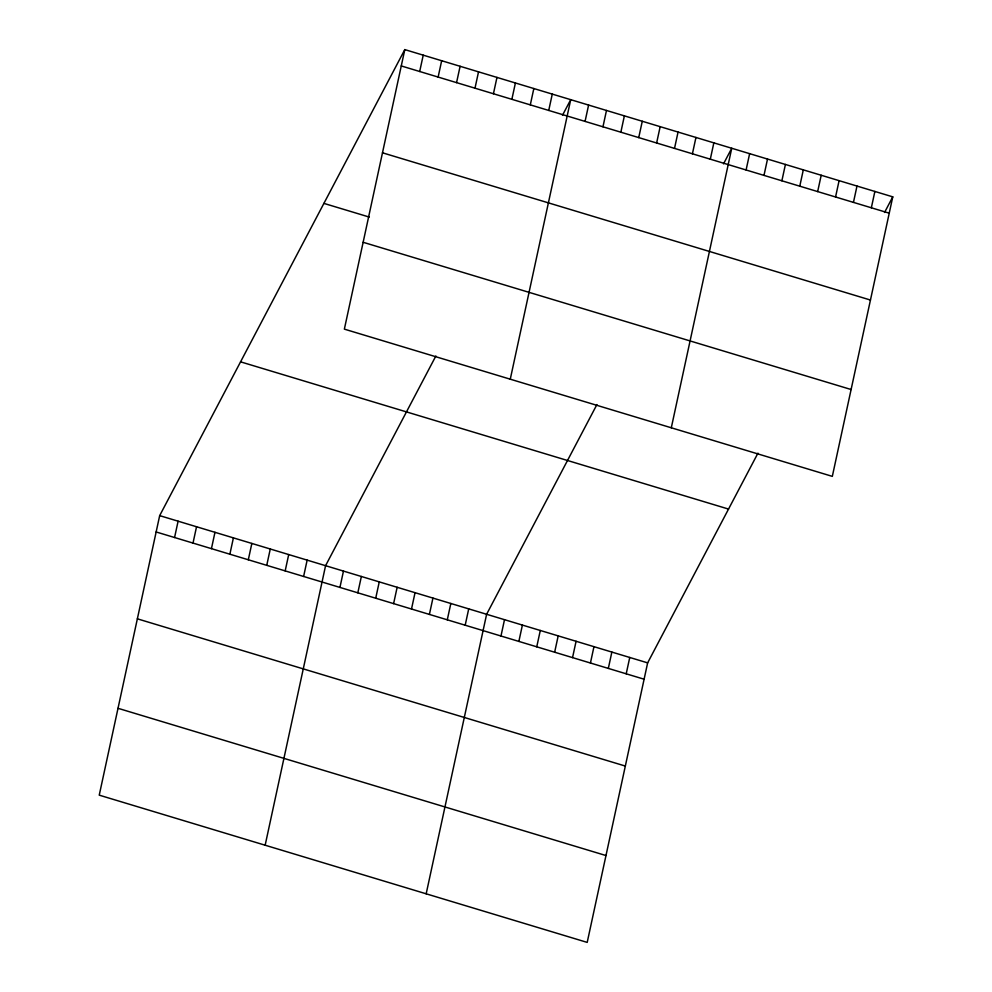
<?xml version="1.0" encoding="UTF-8"?>
<svg xmlns="http://www.w3.org/2000/svg" width="992" height="992" viewBox="0 0 992 992"><rect width="100%" height="100%" fill="white"/><g stroke="black" fill="none" stroke-linecap="round" stroke-linejoin="round"><path stroke-width="1.49" d="M404.798 49.6L344.36 329.133L832.325 476.371L892.763 196.85L404.798 49.6L159.675 515.629L99.237 795.15L587.202 942.4L647.64 662.867L757.95 453.158M174.567 537.528L178.101 521.184M193.006 543.083L196.54 526.752M211.445 548.65L214.966 532.307M229.871 554.218L233.405 537.875M248.31 559.773L251.844 543.442M266.749 565.341L270.27 548.998M285.175 570.896L288.709 554.565M303.614 576.464L307.148 560.12M419.69 71.498L423.224 55.168M265.149 845.221L325.574 565.688L435.885 355.979M438.129 77.066L441.663 60.723M339.934 587.425L343.468 571.082M456.568 82.621L460.102 66.29M357.827 592.819L361.361 576.488M474.994 88.189L478.528 71.846M375.72 598.226L379.254 581.882M493.433 93.756L496.967 77.413M393.613 603.62L397.147 587.289M511.872 99.312L515.406 82.981M411.506 609.026L415.04 592.683M530.298 104.879L533.832 88.536M429.4 614.42L432.934 598.077M548.737 110.434L552.271 94.104M447.293 619.814L450.827 603.483M510.272 379.192L570.71 99.659L562.489 115.283M465.186 625.22L468.72 608.877M585.069 121.396L588.603 105.065M426.176 893.804L486.613 614.284L596.924 404.562M602.962 126.802L606.484 110.459M500.972 636.021L504.506 619.678M620.856 132.196L624.377 115.866M518.866 641.415L522.4 625.072M638.736 137.603L642.27 121.26M536.759 646.809L540.293 630.478M656.63 142.997L660.164 126.654M554.652 652.215L558.186 635.872M674.523 148.391L678.057 132.06M572.545 657.609L576.079 641.278M692.416 153.797L695.95 137.454M590.438 663.016L593.96 646.672M710.309 159.191L713.843 142.86M608.332 668.41L611.853 652.066M671.299 427.788L731.736 148.254L723.515 163.878M626.212 673.804L629.746 657.473M746.096 169.992L749.63 153.648M763.989 175.386L767.523 159.055M781.882 180.792L785.416 164.449M799.775 186.186L803.309 169.855M817.668 191.592L821.202 175.249M835.562 196.986L839.096 180.643M853.455 202.38L856.989 186.05M871.348 207.787L874.87 191.444M884.554 212.462L892.763 196.85M401.264 65.943L889.241 213.181M382.478 152.793L870.455 300.043M323.9 203.385L369.284 217.074M363.134 242.284L851.111 389.521M240.56 361.832L728.537 509.082M159.675 515.629L647.64 662.867M156.141 531.96L644.106 679.21M137.355 618.822L625.332 766.06M118.011 708.3L605.988 855.55"/></g></svg>
